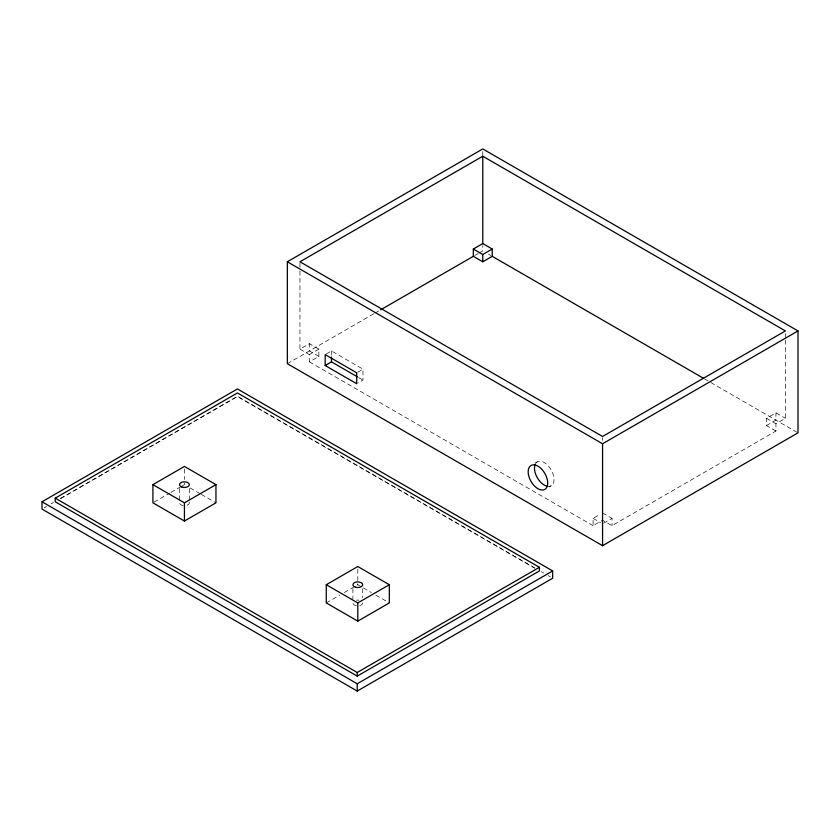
<?xml version="1.0" encoding="UTF-8"?>
<svg xmlns="http://www.w3.org/2000/svg" width="840" height="840" viewBox="0 0 840 840"><rect width="100%" height="100%" fill="white"/><g stroke="black" fill="none" stroke-linecap="round" stroke-linejoin="round"><path stroke-width="0.63" stroke-dasharray="4.2 3.15" d="M299.954 270.911L299.954 349.135L309.414 343.675L318.864 349.135L318.864 356.412L309.414 361.872L309.414 354.596L318.864 349.135M287.343 363.699L373.842 313.75M374.84 313.183L380.625 309.844M474.831 255.454L478.233 253.491M479.367 252.829L482.78 250.866L482.78 245.637M44.268 507.749L46.547 506.436M51.093 503.811L53.361 502.499M60.176 498.572L237.436 396.228L534.513 567.746M60.9 498.519L237.436 396.596L534.87 568.323M326.225 353.987L331.475 350.952L362.995 369.159L362.995 380.079L357.745 383.103M357.745 372.194L362.995 369.159M154.035 502.183L169.796 493.08M170.919 492.429L181.052 486.581M182.185 485.93L184.433 484.638L184.433 480.732M535.238 463.05L537.337 461.832M326.277 602.931L339.791 595.13M344.295 592.525L357.798 584.724L362.303 587.328M549.055 486.98L551.155 485.772M785.389 340.064L785.389 418.288L775.94 423.749L775.94 431.036L612.024 525.672L602.563 520.212L593.103 525.672L593.103 518.385L600.464 514.143M775.94 431.036L766.479 425.576L766.479 418.288L775.94 412.829L785.389 418.288M766.479 425.576L775.94 420.116L775.94 412.829M603.614 523.236L612.024 518.385L612.024 525.672M488.45 254.132L490.718 255.444M704.445 378.84L798 432.852M766.479 418.288L775.94 423.749M602.563 512.925L612.024 518.385M358.491 377.475L362.995 380.079M318.864 356.412L309.414 350.952L309.414 343.675M299.954 349.135L309.414 354.596M593.103 518.385L600.464 522.638M309.414 361.872L593.103 525.672M541.317 571.673L543.585 572.985M548.121 575.6L550.389 576.912M190.06 487.882L200.193 493.731M201.316 494.382L215.953 502.834M363.437 587.979L371.312 592.525M375.816 595.13L389.33 602.931M785.389 333.543L785.389 338.762M602.563 437.798L602.563 440.401M482.78 151.557L482.78 155.484M362.702 588.63L362.702 597.723M357.798 569.131L357.798 584.724M352.894 588.63L352.894 599.025M331.475 350.952L331.475 355.814M299.954 263.088L299.954 269.598M189.336 488.534L189.336 500.231M184.433 469.035L184.433 479.43M179.529 488.534L179.529 500.231M535.962 463.04A13.818 7.98 60 0 1 551.282 470.022A13.818 7.98 60 0 1 549.139 486.392M189.168 502.1A4.904 2.835 0 0 1 185.703 505.565M183.162 505.565A4.904 2.835 0 0 1 179.529 502.834M362.702 602.931A4.904 2.835 0 0 1 359.069 605.661M356.538 605.661A4.904 2.835 0 0 1 352.894 602.931M356.538 600.191A4.904 2.835 0 0 1 359.069 600.191"/><path stroke-width="1.26" d="M287.343 261.776L482.78 148.942L798 330.939L798 432.852L602.563 545.685L287.343 363.699L287.343 261.776L602.563 443.772L798 330.939M482.78 156.23L299.954 261.776L602.563 436.495L785.389 330.939L482.78 156.23L482.78 243.579L473.319 249.039L473.319 256.326L380.625 309.844M42 501.784L237.436 388.952L552.657 570.938L552.657 578.225L357.221 691.058L42 509.061L42 501.784L357.221 683.771L552.657 570.938M55.241 498.141L237.436 392.952L539.417 567.304L539.417 570.938L357.221 676.126L55.241 501.784L55.241 498.141L357.221 672.494L539.417 567.304M473.319 249.039L482.78 254.499L492.24 249.039L492.24 256.326L703.311 378.179M473.319 256.326L482.78 261.786L492.24 256.326M325.175 365.516L356.695 383.712L356.695 372.792L325.175 354.596L325.175 365.516L331.475 361.872L357.368 376.824M152.911 484.638L184.433 466.431L215.953 484.638L215.953 502.834L184.433 521.031L152.911 502.834L152.911 484.638L184.433 502.834L215.953 484.638M326.277 584.724L357.798 566.528L389.33 584.724L389.33 602.931L357.798 621.127L326.277 602.931L326.277 584.724L357.798 602.931L389.33 584.724M482.78 243.579L492.24 249.039M602.563 443.772L602.563 545.685M482.78 254.499L482.78 261.786M357.798 602.931L357.798 621.127M357.221 672.494L357.221 676.126M357.221 683.771L357.221 691.058M331.475 357.021L331.475 361.872M184.433 502.834L184.433 521.031M548.069 486.392A13.818 7.98 60 0 1 537.274 477.687A13.818 7.98 60 0 1 535.322 464.058M528.465 474.695A13.818 7.98 60 0 0 544.73 489.479A13.818 7.98 60 0 0 540.635 468.153A13.818 7.98 60 0 0 528.465 474.695M181.976 487.084A4.904 2.835 0 0 0 189.336 484.638A4.904 2.835 0 0 0 181.976 482.181A4.904 2.835 0 0 0 181.976 487.084M355.352 587.181A4.904 2.835 0 0 0 362.702 584.724A4.904 2.835 0 0 0 355.352 582.278A4.904 2.835 0 0 0 355.352 587.181"/></g></svg>
